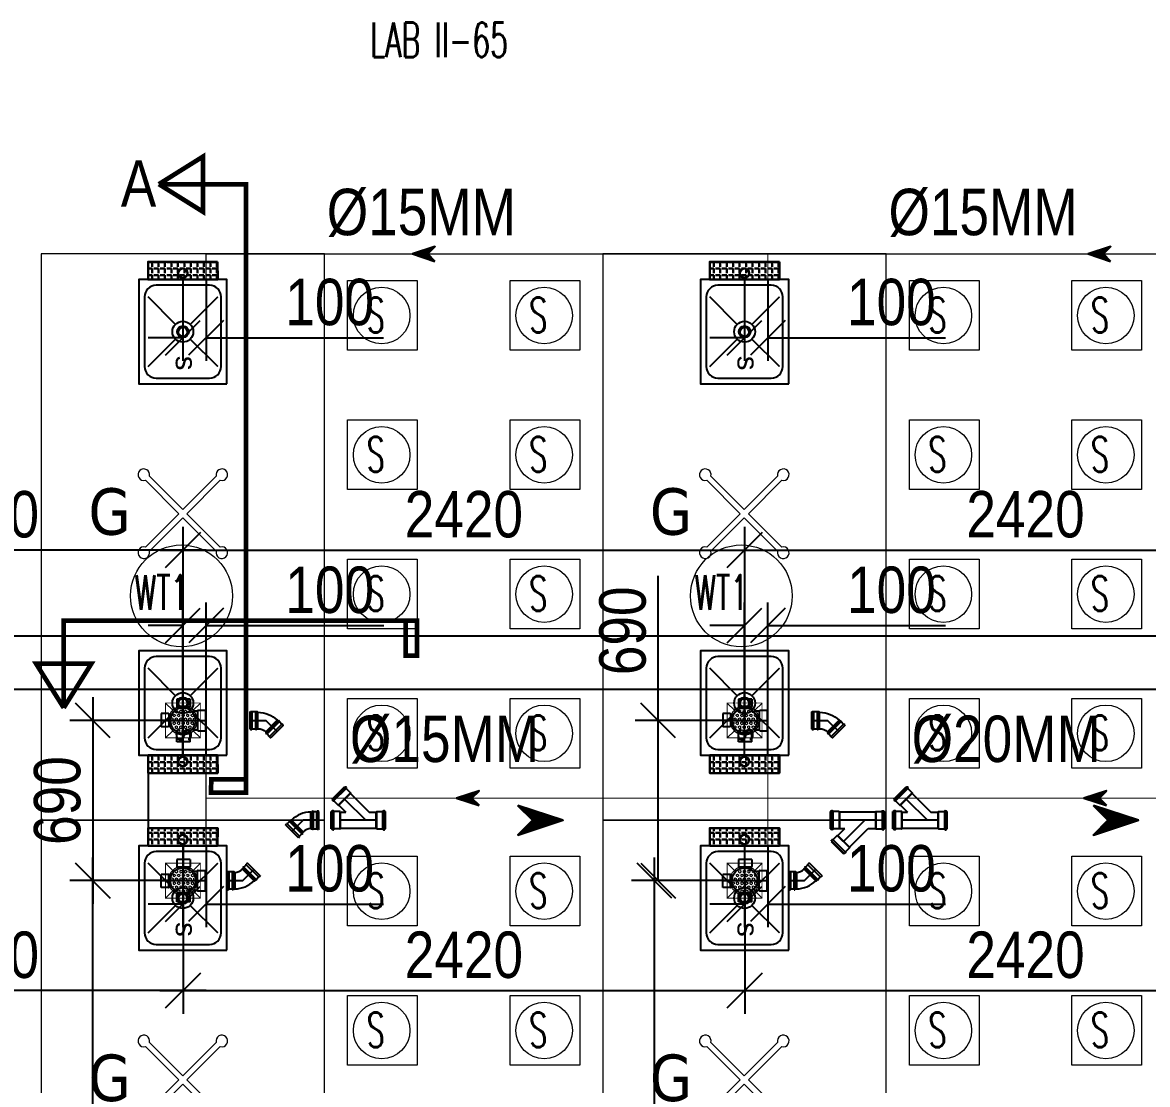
# Model space of a CAD drawing. Header units: inches. Extents: x 5899882 to 5988838, y -468923 to -96891.
# Drawn here: x 5971288 to 5976135, y -142098 to -137522 of the extents above; entities that cross this region are included whole.
import ezdxf

# ---------------------------------------------------------------- set-up
doc = ezdxf.new("R2010")
doc.units = ezdxf.units.IN
doc.header["$MEASUREMENT"] = 0
doc.linetypes.add('1', pattern=[0])
doc.layers.get('Defpoints').update_dxf_attribs({"color": 8})
for name, color, linetype in [('0- SLC ARCH LAYOUT', 7, 'Continuous'), ('0- SLC DIMENSION', 7, 'Continuous'), ('0-SLC RCC GR. FLOOR', 7, 'Continuous'), ('0-SLC-40 MM Waste water pipe', 3, 'Continuous'), ('0-SLC-75MM WASTE PIPE', 6, 'Continuous'), ('0-SLC-DOMESTIC LINE', 5, 'DOMESTIC_LINE'), ('0-SLC-Multi nahani trap', 6, 'Continuous'), ('0-SLC-Toilet fixture', 5, 'Continuous'), ('A-WALL-PATT', 252, 'Continuous'), ('Beam1', 30, 'Continuous')]:
    doc.layers.add(name, color=color, linetype=linetype)
for name, color, linetype, lineweight in [('0-SLC-100 mm Multi nahani trap jali', 253, 'Continuous', 13), ('ARLC-FUR (NOMN)', 8, 'Continuous', 9), ('ARLC-FURN', 8, 'Continuous', 9), ('ARLC-GAS BURNER', 8, 'Continuous', 5), ('ARLC-SINK', 8, 'Continuous', 9), ('ARLC-TEXT0', 8, 'Continuous', 20)]:
    doc.layers.add(name, color=color, linetype=linetype, lineweight=lineweight)
doc.styles.add('ARIAL', font='tahoma.ttf')
doc.styles.add('RS', font='simplex8.shx', dxfattribs={"width": 0.6, "height": 150})
doc.styles.get("Standard").update_dxf_attribs({"font": 'arial.ttf'})
doc.styles.add('swis cn bt', font='swissc.ttf')
doc.linetypes.add('DOMESTIC_LINE', pattern='A,0.5,-0.2,["DWS",ARIAL,S=0.1,R=0,X=-0.1,Y=-0.05],-0.25', length=0.95)
doc.dimstyles.new('SLC', dxfattribs={"dimtxt": 200, "dimasz": 150, "dimexe": 100, "dimexo": 0, "dimgap": 50, "dimtad": 1, "dimdec": 0, "dimrnd": 5, "dimzin": 1, "dimdsep": 46, "dimtxsty": 'swis cn bt', "dimblk": 'OBLIQUE', "dimcen": 60, "dimdle": 100, "dimclrd": 256, "dimclre": 256, "dimclrt": 256, "dimazin": 0, "dimtfac": 1, "dimtdec": 0, "dimtofl": 0, "dimtmove": 0, "dimatfit": 3, "dimfxl": 0.18, "dimtolj": 1, "dimtzin": 0, "dimarcsym": 0})

# ---------------------------------------------------------------- blocks, each defined once
blk = doc.blocks.new('A$C3F525F3E')
at = {"layer": 'Beam1', "ltscale": 0.1}
for p, q in [((25045, -33150), (34045, -33150)), ((25045, -33380), (34045, -33380))]:
    blk.add_line(p, q, dxfattribs=at)
blk = doc.blocks.new('sink450')
at = {"layer": 'ARLC-SINK'}
for p, q in [((5952386.3, -145910.2), (5952504.4, -146028.4)), ((5952686.3, -145910.2), (5952568.1, -146028.4)), ((5952504.4, -146092), (5952386.3, -146210.2)), ((5952568.1, -146092), (5952686.3, -146210.2))]:
    blk.add_line(p, q, dxfattribs=at)
blk.add_lwpolyline([(5952311.3, -146250.2), (5952761.3, -146250.2), (5952761.3, -145870.2), (5952311.3, -145870.2)], close=True, dxfattribs=at)
blk.add_lwpolyline([(5952386.3, -146225.2), (5952686.3, -146225.2, 0.414214), (5952736.3, -146175.2), (5952736.3, -145945.2, 0.414214), (5952686.3, -145895.2), (5952386.3, -145895.2, 0.414214), (5952336.3, -145945.2), (5952336.3, -146175.2, 0.414214)], format="xyb", close=True, dxfattribs=at)
for radius in [45, 25]:
    blk.add_circle((5952536.3, -146060.2), radius, dxfattribs=at)
at = {"layer": 'ARLC-FURN', "insert": (5952068.9, -146037.5), "char_height": 0.2, "width": 58.389, "attachment_point": 1}
blk.add_mtext('s', dxfattribs=at)
at = {"layer": 'ARLC-SINK'}
blk.add_text('s', height=90, dxfattribs=at).set_placement((5952640.1, -146090.8))
blk = doc.blocks.new('FGVRRGBV')
at = {"layer": 'ARLC-GAS BURNER'}
for points in [[(5956168.2, -143896.6), (5956312, -143752.8), (5956168.2, -143609)], [(5956329.7, -143735.1), (5956185.9, -143591.3)], [(5956329.7, -143735.1), (5956473.4, -143591.3)], [(5956491.1, -143896.6), (5956347.3, -143752.8), (5956491.1, -143609)], [(5956329.7, -143770.5), (5956185.9, -143914.3)], [(5956329.7, -143770.5), (5956473.4, -143914.3)]]:
    blk.add_lwpolyline(points, dxfattribs=at)
for centre, start, end in [((5956161.7, -143584.9), 345, 285), ((5956497.6, -143584.9), 255, 195), ((5956161.7, -143920.7), 75, 15), ((5956497.6, -143920.7), 165, 105)]:
    blk.add_arc(centre, 25, start, end, dxfattribs=at)
at = {"layer": 'ARLC-GAS BURNER', "insert": (5956014.2, -143745.3), "char_height": 200, "attachment_point": 5, "style": 'ARIAL'}
blk.add_mtext('\\A1;G', dxfattribs=at)
blk = doc.blocks.new('gr.floor')
at = {"layer": 'ARLC-FUR (NOMN)'}
for centre, radius in [((27651.5, -31770.4), 121.8), ((28351.5, -31770.4), 121.8), ((30071.5, -31770.4), 121.8), ((30771.5, -31770.4), 121.8), ((27651.5, -32370.4), 121.8), ((28351.5, -32370.4), 121.8), ((30071.5, -32370.4), 121.8), ((30771.5, -32370.4), 121.8), ((26789.1, -32978), 219.2), ((29200.9, -32978), 219.2), ((27651.5, -32970.4), 121.8), ((28351.5, -32970.4), 121.8), ((30071.5, -32970.4), 121.8), ((30771.5, -32970.4), 121.8), ((27651.5, -33570.4), 121.8), ((28351.5, -33570.4), 121.8), ((30071.5, -33570.4), 121.8), ((30771.5, -33570.4), 121.8), ((27651.5, -34250.4), 121.8), ((28351.5, -34250.4), 121.8), ((30071.5, -34250.4), 121.8), ((30771.5, -34250.4), 121.8), ((27651.5, -34850.4), 121.8), ((28351.5, -34850.4), 121.8), ((30071.5, -34850.4), 121.8), ((30771.5, -34850.4), 121.8)]:
    blk.add_circle(centre, radius, dxfattribs=at)
at = {"layer": 'ARLC-FURN'}
for points in [[(26185, -31505), (26185, -33945), (27405, -33945), (27405, -31505)], [(28605, -31505), (28605, -33945), (29825, -33945), (29825, -31505)], [(27805, -31920), (27505, -31920), (27505, -31620), (27805, -31620)], [(28505, -31920), (28205, -31920), (28205, -31620), (28505, -31620)], [(30225, -31920), (29925, -31920), (29925, -31620), (30225, -31620)], [(30925, -31920), (30625, -31920), (30625, -31620), (30925, -31620)], [(27805, -32520), (27505, -32520), (27505, -32220), (27805, -32220)], [(28505, -32520), (28205, -32520), (28205, -32220), (28505, -32220)], [(30225, -32520), (29925, -32520), (29925, -32220), (30225, -32220)], [(30925, -32520), (30625, -32520), (30625, -32220), (30925, -32220)], [(27805, -33120), (27505, -33120), (27505, -32820), (27805, -32820)], [(28505, -33120), (28205, -33120), (28205, -32820), (28505, -32820)], [(30225, -33120), (29925, -33120), (29925, -32820), (30225, -32820)], [(30925, -33120), (30625, -33120), (30625, -32820), (30925, -32820)], [(27805, -33720), (27505, -33720), (27505, -33420), (27805, -33420)], [(28505, -33720), (28205, -33720), (28205, -33420), (28505, -33420)], [(30225, -33720), (29925, -33720), (29925, -33420), (30225, -33420)], [(30925, -33720), (30625, -33720), (30625, -33420), (30925, -33420)], [(26185, -33945), (26185, -36385), (27405, -36385), (27405, -33945)], [(28605, -33945), (28605, -36385), (29825, -36385), (29825, -33945)], [(27805, -34400), (27505, -34400), (27505, -34100), (27805, -34100)], [(28505, -34400), (28205, -34400), (28205, -34100), (28505, -34100)], [(30225, -34400), (29925, -34400), (29925, -34100), (30225, -34100)], [(30925, -34400), (30625, -34400), (30625, -34100), (30925, -34100)], [(27805, -35000), (27505, -35000), (27505, -34700), (27805, -34700)], [(28505, -35000), (28205, -35000), (28205, -34700), (28505, -34700)], [(30225, -35000), (29925, -35000), (29925, -34700), (30225, -34700)], [(30925, -35000), (30625, -35000), (30625, -34700), (30925, -34700)]]:
    blk.add_lwpolyline(points, close=True, dxfattribs=at)
at = {"layer": 'ARLC-FURN', "rotation": 270}
for p in [(172855.2, 5920696.3), (175275.2, 5920696.3), (172855.2, 5919096.3), (175275.2, 5919096.3), (172855.2, 5918256.3), (175275.2, 5918256.3)]:
    blk.add_blockref('sink450', p, dxfattribs=at)
at = {"layer": 'ARLC-GAS BURNER'}
for p in [(-5929534.7, 111128.8), (-5927115.9, 111128.8), (-5929534.7, 108688.8), (-5927115.9, 108688.8)]:
    blk.add_blockref('FGVRRGBV', p, dxfattribs=at)
at = {"layer": 'ARLC-FUR (NOMN)', "style": 'RS', "width": 0.6}
for s, p in [('S ', (27587.3, -31843.2)), ('S ', (28287.3, -31843.2)), ('S ', (30007.3, -31843.2)), ('S ', (30707.3, -31843.2)), ('S ', (27587.3, -32443.2)), ('S ', (28287.3, -32443.2)), ('S ', (30007.3, -32443.2)), ('S ', (30707.3, -32443.2)), ('WT1', (26587.8, -33038.5)), ('S ', (27587.3, -33043.2)), ('S ', (28287.3, -33043.2)), ('WT1', (28999.5, -33038.5)), ('S ', (30007.3, -33043.2)), ('S ', (30707.3, -33043.2)), ('S ', (27587.3, -33643.2)), ('S ', (28287.3, -33643.2)), ('S ', (30007.3, -33643.2)), ('S ', (30707.3, -33643.2)), ('S ', (27587.3, -34323.2)), ('S ', (28287.3, -34323.2)), ('S ', (30007.3, -34323.2)), ('S ', (30707.3, -34323.2)), ('S ', (27587.3, -34923.2)), ('S ', (28287.3, -34923.2)), ('S ', (30007.3, -34923.2)), ('S ', (30707.3, -34923.2))]:
    blk.add_text(s, height=150, dxfattribs=at).set_placement(p)
at = {"layer": 'ARLC-TEXT0', "style": 'RS', "width": 0.6}
blk.add_text(' LAB II-65', height=150, dxfattribs=at).set_placement((27540.1, -30657.7))
blk = doc.blocks.new('sink22')
at = {"color": 0}
for p, q in [((-150, 150), (-31.8, 31.8)), ((-150, 150), (-31.8, 31.8)), ((31.8, 31.8), (150, 150)), ((31.8, 31.8), (150, 150)), ((-150, -150), (-31.8, -31.8)), ((-150, -150), (-31.8, -31.8)), ((31.8, -31.8), (150, -150)), ((31.8, -31.8), (150, -150))]:
    blk.add_line(p, q, dxfattribs=at)
blk.add_lwpolyline([(-225, -190), (225, -190), (225, 190), (-225, 190)], close=True, dxfattribs=at)
blk.add_lwpolyline([(-150, -165), (150, -165, 0.414214), (200, -115), (200, 115, 0.414214), (150, 165), (-150, 165, 0.414214), (-200, 115), (-200, -115, 0.414214)], format="xyb", close=True, dxfattribs=at)
for radius in [45, 45, 25, 25]:
    blk.add_circle((0, 0), radius, dxfattribs=at)
blk = doc.blocks.new('FD COVER')
at = {"layer": '0-SLC-100 mm Multi nahani trap jali'}
h = blk.add_hatch(color=1, dxfattribs=at)
h.paths.add_polyline_path([(52.4, 0, 1), (-52.4, 0, 1)])
h.paths.add_polyline_path([(-49.7, 0, -1), (49.7, 0, -1)], flags=16)
h = blk.add_hatch(dxfattribs=at)
h.set_pattern_fill('HEX', color=1, scale=45.193777, style=0)
h.set_pattern_definition([(0, (-4759.384, 4380.386), (0, 9.78474), [5.649222, -11.298444]), (120, (-4759.384, 4380.386), (-8.473833, -4.89237), [5.649222, -11.298444]), (60, (-4753.735, 4380.386), (-8.473833, 4.89237), [5.649222, -11.298444])])
h.paths.add_polyline_path([(-49.7, 0, 1), (49.7, 0, 1)])
at = {"layer": '0-SLC-100 mm Multi nahani trap jali', "color": 1, "ltscale": 3}
for p, q in [((-75, 75), (-44.2, 44.2)), ((75, 75), (44.2, 44.2)), ((-44.2, -44.2), (-75, -75)), ((44.2, -44.2), (75, -75))]:
    blk.add_line(p, q, dxfattribs=at)
at = {"layer": '0-SLC-100 mm Multi nahani trap jali', "color": 1, "ltscale": 3, "const_width": 3.75}
blk.add_lwpolyline([(-75, -75), (75, -75), (75, 75), (-75, 75)], close=True, dxfattribs=at)
at = {"layer": '0-SLC-100 mm Multi nahani trap jali', "color": 1, "ltscale": 3}
blk.add_circle((0, 0), 62.5, dxfattribs=at)
blk = doc.blocks.new('A$C52224D05')
at = {"layer": '0-SLC-Multi nahani trap', "linetype": 'Continuous'}
h = blk.add_hatch(color=256, dxfattribs=at)
h.paths.add_polyline_path([(58.1, 0, 1), (-57.9, 0, 1)])
h.paths.add_polyline_path([(-54.9, 0, -1), (55.1, 0, -1)], flags=16)
for p, q in [((0, 103.7), (0, -103.7)), ((-25.9, 91.4), (-25.9, 77.8)), ((31.1, 91.4), (-25.9, 91.4)), ((-25.9, 77.8), (-25.9, 60.2)), ((28.7, 57.9), (-23.6, 57.9)), ((-22.4, 57.9), (-22.4, 50.2)), ((27.6, 57.9), (27.6, 47.6)), ((31.1, 91.4), (31.1, 77.8)), ((31.1, 77.8), (31.1, 60.2)), ((-96.3, 0), (95.2, 0)), ((-78.2, 26.7), (-93.7, 26.7)), ((-93.7, -30.2), (-93.7, 26.7)), ((-62.6, 26.7), (-78.2, 26.7)), ((-60.3, -27.9), (-60.3, 24.4)), ((-60.3, 23.3), (-50.5, 23.3)), ((41.1, 41), (63, 41)), ((63, -41.5), (63, 41.5)), ((65.5, 44), (74, 44)), ((74, 44), (97.8, 44)), ((97.8, -44), (97.8, 44)), ((-78.2, -30.2), (-93.7, -30.2)), ((-62.6, -30.2), (-77.7, -30.2)), ((-60.3, -26.7), (-50.5, -26.7)), ((27.6, -57.9), (27.6, -47.6)), ((41.1, -41), (63, -41)), ((65.5, -44), (74, -44)), ((74, -44), (97.8, -44)), ((-25.9, -77.8), (-25.9, -60.2)), ((-25.9, -91.4), (-25.9, -77.8)), ((31.1, -91.4), (-25.9, -91.4)), ((28.7, -57.9), (-23.6, -57.9)), ((-22.4, -57.9), (-22.4, -50.2)), ((31.1, -77.8), (31.1, -60.2)), ((31.1, -91.4), (31.1, -77.8))]:
    blk.add_line(p, q, dxfattribs=at)
blk.add_circle((0.1, 0), 55, dxfattribs=at)
for centre, radius, start, end in [((-23.6, 60.2), 2.33, 180, 270), ((28.7, 60.2), 2.33, 270, 0), ((-62.6, 24.4), 2.33, 0, 90), ((65.5, 41.5), 2.5, 90, 180), ((-62.6, -27.9), 2.33, 270, 0), ((65.5, -41.5), 2.5, 180, 270), ((-23.6, -60.2), 2.33, 90, 180), ((28.7, -60.2), 2.33, 0, 90)]:
    blk.add_arc(centre, radius, start, end, dxfattribs=at)
blk = doc.blocks.new('1248')
at = {"color": 0}
for p, q in [((-21.4, 74.3), (-74.3, 21.4)), ((-15.6, 68.6), (-68.6, 15.6)), ((-57.9, 4.9), (-4.9, 57.9)), ((-1.5, 54.5), (-54.5, 1.5)), ((-52.1, -0.9), (1, 52.1)), ((-52.1, -0.9), (1, 52.1)), ((0.8, 49.3), (-49.3, -0.8)), ((-21.4, 74.3), (-19.5, 75)), ((-19.5, 75), (-15, 70.5)), ((-15.6, 68.6), (-15, 70.5)), ((-4.9, 57.9), (-15.6, 68.6)), ((-4.9, 57.9), (-3, 58.5)), ((-3, 58.5), (-0.9, 56.5)), ((-1.5, 54.5), (-0.9, 56.5)), ((1, 52.1), (-1.5, 54.5)), ((0.8, 49.3), (1, 52.1)), ((-74.3, 21.4), (-75, 19.5)), ((-75, 19.5), (-70.6, 15)), ((-68.6, 15.6), (-70.6, 15)), ((-57.9, 4.9), (-68.6, 15.6)), ((-57.9, 4.9), (-58.5, 3)), ((-58.5, 3), (-56.5, 0.9)), ((-54.5, 1.5), (-56.5, 0.9)), ((-52.1, -0.9), (-54.5, 1.5)), ((34.2, -35.4), (34.3, 35.4)), ((34.3, 35.4), (36.2, 37.5)), ((36.2, 37.5), (39.6, 37.5)), ((36.2, 37.5), (36.2, -37.5)), ((36.2, 37.5), (36.2, -37.5)), ((39.6, 37.5), (40.5, 39.3)), ((39.6, -37.5), (39.6, 37.5)), ((43.5, 39.3), (40.5, 39.3)), ((44.4, 37.5), (43.5, 39.3)), ((44.4, 37.5), (59.5, 37.5)), ((44.4, 37.5), (44.4, -37.5)), ((59.5, 37.5), (60.5, 39.3)), ((59.5, -37.5), (59.5, 37.5)), ((66.8, 39.3), (60.5, 39.3)), ((66.8, 39.3), (67.8, 37.5)), ((67.8, -37.5), (67.8, 37.5)), ((-49.3, -0.8), (-52.1, -0.9)), ((34.2, -35.4), (36.2, -37.5)), ((36.2, -37.5), (39.6, -37.5)), ((39.6, -37.5), (40.5, -39.3)), ((43.5, -39.3), (40.5, -39.3)), ((44.4, -37.5), (43.5, -39.3)), ((44.4, -37.5), (59.5, -37.5)), ((59.5, -37.5), (60.5, -39.3)), ((66.8, -39.3), (60.5, -39.3)), ((67.8, -37.5), (66.8, -39.3))]:
    blk.add_line(p, q, dxfattribs=at)
at = {"color": 8}
blk.add_lwpolyline([(-47.9, 47.9), (0, 0), (67.8, 0)], dxfattribs=at)
at = {"color": 0}
for major_axis, start_param, end_param in [((0, 47.3), 2.356166, 3.141564), ((0, 118.1), 2.356191, 3.14159)]:
    blk.add_ellipse((34.3, 82.7), major_axis=major_axis, ratio=1, start_param=start_param, end_param=end_param, dxfattribs=at)
blk = doc.blocks.new('A$C23A5667F')
at = {"color": 0}
for p, q in [((-192.7, 122), (-122, 192.7)), ((-190.9, 117.9), (-117.9, 190.9)), ((-183.9, 110.8), (-110.8, 183.9)), ((-157.3, 86.6), (-86.6, 157.3)), ((-153.8, 86.6), (-86.6, 153.8)), ((-119, 189.7), (-122, 192.7)), ((-110.8, 187.4), (-114.3, 190.9)), ((-86.9, 157.6), (-112, 182.7)), ((-86.6, 157), (-86.6, 153.8)), ((-86.6, 153.8), (19.7, 47.5)), ((-189.7, 119), (-192.7, 122)), ((-187.4, 110.8), (-190.9, 114.3)), ((-157.6, 86.9), (-182.7, 112)), ((-157, 86.6), (-153.8, 86.6)), ((-153.8, 86.6), (-114.7, 47.5)), ((-193.3, 50), (-197.5, 50)), ((-197.5, -50), (-197.5, 50)), ((-193.3, -51.7), (-193.3, 51.7)), ((-185.8, 54.2), (-190.8, 54.2)), ((-183.3, -51.7), (-183.3, 51.7)), ((-147.8, 50), (-183.3, 50)), ((-147.5, -50), (-147.5, 50)), ((-147.3, 49.8), (-145, 47.5)), ((-145, -47.5), (-145, 47.5)), ((63.4, 49.8), (61.2, 47.5)), ((61.2, -47.5), (61.2, 47.5)), ((63.7, -50), (63.7, 50)), ((64, 50), (99.5, 50)), ((99.5, -51.7), (99.5, 51.7)), ((102, 54.2), (107, 54.2)), ((109.5, -51.7), (109.5, 51.7)), ((109.5, 50), (113.7, 50)), ((113.7, -50), (113.7, 50)), ((-193.3, -50), (-197.5, -50)), ((-185.8, -54.2), (-190.8, -54.2)), ((-147.8, -50), (-183.3, -50)), ((-147.3, -49.8), (-145, -47.5)), ((63.4, -49.8), (61.2, -47.5)), ((64, -50), (99.5, -50)), ((102, -54.2), (107, -54.2)), ((109.5, -50), (113.7, -50))]:
    blk.add_line(p, q, dxfattribs=at)
at = {"color": 8}
for points in [[(-120.2, 120.2), (0, 0)], [(61.2, 0), (-145, 0)]]:
    blk.add_lwpolyline(points, dxfattribs=at)
at = {"color": 0}
for points in [[(-145, 47.5), (-114.7, 47.5)], [(19.7, 47.5), (61.2, 47.5)], [(61.2, -47.5), (-145, -47.5)]]:
    blk.add_lwpolyline(points, dxfattribs=at)
for centre, radius, start, end in [((-116.1, 189.2), 2.5, 45, 135), ((-112.6, 185.6), 2.5, 315, 45), ((-87.5, 157), 0.833, 0, 45), ((-189.2, 116.1), 2.5, 135, 225), ((-185.6, 112.6), 2.5, 225, 315), ((-157, 87.5), 0.833, 225, 270), ((-190.8, 51.7), 2.5, 90, 180), ((-185.8, 51.7), 2.5, 0, 90), ((-147.8, 49.2), 0.833, 45, 90), ((64, 49.2), 0.833, 90, 135), ((102, 51.7), 2.5, 90, 180), ((107, 51.7), 2.5, 0, 90), ((-190.8, -51.7), 2.5, 180, 270), ((-185.8, -51.7), 2.5, 270, 0), ((-147.8, -49.2), 0.833, 270, 315), ((64, -49.2), 0.833, 225, 270), ((102, -51.7), 2.5, 180, 270), ((107, -51.7), 2.5, 270, 0)]:
    blk.add_arc(centre, radius, start, end, dxfattribs=at)
blk = doc.blocks.new('ARR')
h = blk.add_hatch()
h.set_pattern_fill('ANSI31', color=256)
h.paths.add_polyline_path([(-80, 80), (0, 0), (-80, -80), (162.3, 0)])
at = {"color": 7, "lineweight": 30}
blk.add_lwpolyline([(-80, -80), (0, 0), (-80, 80), (162.3, 0), (-80, -80)], dxfattribs=at)
blk = doc.blocks.new('_OBLIQUE')
at = {"color": 0, "linetype": 'ByBlock'}
blk.add_line((-0.5, -0.5), (0.5, 0.5), dxfattribs=at)
blk = doc.blocks.new('*D457')
at = {"layer": '0- SLC DIMENSION', "lineweight": -2, "transparency": 16777216}
for p, q in [((5971591.2, -143759.5), (5971591.2, -141119.5)), ((5971978.9, -141219.5), (5971491.2, -141219.5)), ((5971978.3, -143659.5), (5971491.2, -143659.5))]:
    blk.add_line(p, q, dxfattribs=at)
at = {"layer": 'Defpoints', "color": 0, "transparency": 16777216}
for p in [(5971591.2, -141219.5), (5971978.9, -141219.5), (5971978.3, -143659.5)]:
    blk.add_point(p, dxfattribs=at)
at = {"layer": '0- SLC DIMENSION', "lineweight": -2, "transparency": 16777216, "xscale": 150, "yscale": 150, "zscale": 150}
for p, rotation in [((5971591.2, -141219.5), 90), ((5971591.2, -143659.5), 270)]:
    blk.add_blockref('_OBLIQUE', p, dxfattribs=dict(at, rotation=rotation))
at = {"layer": '0- SLC DIMENSION', "transparency": 16777216, "insert": (5971438.4, -142439.5), "char_height": 200, "attachment_point": 5, "rotation": 90, "style": 'swis cn bt'}
blk.add_mtext('\\A1;2440', dxfattribs=at)
blk = doc.blocks.new('*D458')
at = {"layer": '0- SLC DIMENSION', "lineweight": -2, "transparency": 16777216}
for p, q in [((5970229.5, -141128.1), (5970229.5, -141792.8)), ((5971979.5, -141128.1), (5971979.5, -141792.8)), ((5972079.5, -141692.8), (5970129.5, -141692.8))]:
    blk.add_line(p, q, dxfattribs=at)
at = {"layer": 'Defpoints', "color": 0, "transparency": 16777216}
for p in [(5970229.5, -141128.1), (5971979.5, -141128.1), (5970229.5, -141692.8)]:
    blk.add_point(p, dxfattribs=at)
at = {"layer": '0- SLC DIMENSION', "lineweight": -2, "transparency": 16777216, "xscale": 150, "yscale": 150, "zscale": 150, "rotation": 180}
blk.add_blockref('_OBLIQUE', (5970229.5, -141692.8), dxfattribs=at)
at = {"layer": '0- SLC DIMENSION', "lineweight": -2, "transparency": 16777216, "xscale": 150, "yscale": 150, "zscale": 150}
blk.add_blockref('_OBLIQUE', (5971979.5, -141692.8), dxfattribs=at)
at = {"layer": '0- SLC DIMENSION', "transparency": 16777216, "insert": (5971104.5, -141540.2), "char_height": 200, "attachment_point": 5, "style": 'swis cn bt'}
blk.add_mtext('\\A1;1750', dxfattribs=at)
blk = doc.blocks.new('*D459')
at = {"layer": '0- SLC DIMENSION', "lineweight": -2, "transparency": 16777216}
for p, q in [((5971979.5, -141069.5), (5971979.5, -141793)), ((5974399.5, -141219.5), (5974399.5, -141793)), ((5971879.5, -141693), (5974499.5, -141693))]:
    blk.add_line(p, q, dxfattribs=at)
at = {"layer": 'Defpoints', "color": 0, "transparency": 16777216}
for p in [(5971979.5, -141069.5), (5974399.5, -141219.5), (5974399.5, -141693)]:
    blk.add_point(p, dxfattribs=at)
at = {"layer": '0- SLC DIMENSION', "lineweight": -2, "transparency": 16777216, "xscale": 150, "yscale": 150, "zscale": 150, "rotation": 180}
blk.add_blockref('_OBLIQUE', (5971979.5, -141693), dxfattribs=at)
at = {"layer": '0- SLC DIMENSION', "lineweight": -2, "transparency": 16777216, "xscale": 150, "yscale": 150, "zscale": 150}
blk.add_blockref('_OBLIQUE', (5974399.5, -141693), dxfattribs=at)
at = {"layer": '0- SLC DIMENSION', "transparency": 16777216, "insert": (5973189.5, -141540.2), "char_height": 200, "attachment_point": 5, "style": 'swis cn bt'}
blk.add_mtext('\\A1;2420', dxfattribs=at)
blk = doc.blocks.new('*D460')
at = {"layer": '0- SLC DIMENSION', "lineweight": -2, "transparency": 16777216}
for p, q in [((5974399.5, -141219.5), (5974399.5, -141793)), ((5976819, -141219.5), (5976819, -141793)), ((5974299.5, -141693), (5976919, -141693))]:
    blk.add_line(p, q, dxfattribs=at)
at = {"layer": 'Defpoints', "color": 0, "transparency": 16777216}
for p in [(5974399.5, -141219.5), (5976819, -141219.5), (5976819, -141693)]:
    blk.add_point(p, dxfattribs=at)
at = {"layer": '0- SLC DIMENSION', "lineweight": -2, "transparency": 16777216, "xscale": 150, "yscale": 150, "zscale": 150, "rotation": 180}
blk.add_blockref('_OBLIQUE', (5974399.5, -141693), dxfattribs=at)
at = {"layer": '0- SLC DIMENSION', "lineweight": -2, "transparency": 16777216, "xscale": 150, "yscale": 150, "zscale": 150}
blk.add_blockref('_OBLIQUE', (5976819, -141693), dxfattribs=at)
at = {"layer": '0- SLC DIMENSION', "transparency": 16777216, "insert": (5975609.2, -141540.2), "char_height": 200, "attachment_point": 5, "style": 'swis cn bt'}
blk.add_mtext('\\A1;2420', dxfattribs=at)
blk = doc.blocks.new('*D461')
at = {"layer": '0- SLC DIMENSION', "lineweight": -2, "transparency": 16777216}
for p, q in [((5970229.5, -140620.8), (5970229.5, -139695)), ((5971979.5, -140620.8), (5971979.5, -139695)), ((5972079.5, -139795), (5970129.5, -139795))]:
    blk.add_line(p, q, dxfattribs=at)
at = {"layer": 'Defpoints', "color": 0, "transparency": 16777216}
for p in [(5970229.5, -139795), (5970229.5, -140620.8), (5971979.5, -140620.8)]:
    blk.add_point(p, dxfattribs=at)
at = {"layer": '0- SLC DIMENSION', "lineweight": -2, "transparency": 16777216, "xscale": 150, "yscale": 150, "zscale": 150, "rotation": 180}
blk.add_blockref('_OBLIQUE', (5970229.5, -139795), dxfattribs=at)
at = {"layer": '0- SLC DIMENSION', "lineweight": -2, "transparency": 16777216, "xscale": 150, "yscale": 150, "zscale": 150}
blk.add_blockref('_OBLIQUE', (5971979.5, -139795), dxfattribs=at)
at = {"layer": '0- SLC DIMENSION', "transparency": 16777216, "insert": (5971104.5, -139642.3), "char_height": 200, "attachment_point": 5, "style": 'swis cn bt'}
blk.add_mtext('\\A1;1750', dxfattribs=at)
blk = doc.blocks.new('*D462')
at = {"layer": '0- SLC DIMENSION', "lineweight": -2, "transparency": 16777216}
for p, q in [((5971979.5, -140679.5), (5971979.5, -139695)), ((5974399.5, -140529.5), (5974399.5, -139695)), ((5971879.5, -139795), (5974499.5, -139795))]:
    blk.add_line(p, q, dxfattribs=at)
at = {"layer": 'Defpoints', "color": 0, "transparency": 16777216}
for p in [(5974399.5, -139795), (5974399.5, -140529.5), (5971979.5, -140679.5)]:
    blk.add_point(p, dxfattribs=at)
at = {"layer": '0- SLC DIMENSION', "lineweight": -2, "transparency": 16777216, "xscale": 150, "yscale": 150, "zscale": 150, "rotation": 180}
blk.add_blockref('_OBLIQUE', (5971979.5, -139795), dxfattribs=at)
at = {"layer": '0- SLC DIMENSION', "lineweight": -2, "transparency": 16777216, "xscale": 150, "yscale": 150, "zscale": 150}
blk.add_blockref('_OBLIQUE', (5974399.5, -139795), dxfattribs=at)
at = {"layer": '0- SLC DIMENSION', "transparency": 16777216, "insert": (5973189.5, -139642.2), "char_height": 200, "attachment_point": 5, "style": 'swis cn bt'}
blk.add_mtext('\\A1;2420', dxfattribs=at)
blk = doc.blocks.new('*D463')
at = {"layer": '0- SLC DIMENSION', "lineweight": -2, "transparency": 16777216}
for p, q in [((5974399.5, -140529.5), (5974399.5, -139695)), ((5976819, -140529.5), (5976819, -139695)), ((5974299.5, -139795), (5976919, -139795))]:
    blk.add_line(p, q, dxfattribs=at)
at = {"layer": 'Defpoints', "color": 0, "transparency": 16777216}
for p in [(5976819, -139795), (5974399.5, -140529.5), (5976819, -140529.5)]:
    blk.add_point(p, dxfattribs=at)
at = {"layer": '0- SLC DIMENSION', "lineweight": -2, "transparency": 16777216, "xscale": 150, "yscale": 150, "zscale": 150, "rotation": 180}
blk.add_blockref('_OBLIQUE', (5974399.5, -139795), dxfattribs=at)
at = {"layer": '0- SLC DIMENSION', "lineweight": -2, "transparency": 16777216, "xscale": 150, "yscale": 150, "zscale": 150}
blk.add_blockref('_OBLIQUE', (5976819, -139795), dxfattribs=at)
at = {"layer": '0- SLC DIMENSION', "transparency": 16777216, "insert": (5975609.2, -139642.2), "char_height": 200, "attachment_point": 5, "style": 'swis cn bt'}
blk.add_mtext('\\A1;2420', dxfattribs=at)
blk = doc.blocks.new('*D467')
at = {"layer": '0- SLC DIMENSION', "lineweight": -2, "transparency": 16777216}
for p, q in [((5974011.2, -143759.5), (5974011.2, -141119.5)), ((5974398.9, -141219.5), (5973911.2, -141219.5)), ((5974398.3, -143659.5), (5973911.2, -143659.5))]:
    blk.add_line(p, q, dxfattribs=at)
at = {"layer": 'Defpoints', "color": 0, "transparency": 16777216}
for p in [(5974011.2, -141219.5), (5974398.9, -141219.5), (5974398.3, -143659.5)]:
    blk.add_point(p, dxfattribs=at)
at = {"layer": '0- SLC DIMENSION', "lineweight": -2, "transparency": 16777216, "xscale": 150, "yscale": 150, "zscale": 150}
for p, rotation in [((5974011.2, -141219.5), 90), ((5974011.2, -143659.5), 270)]:
    blk.add_blockref('_OBLIQUE', p, dxfattribs=dict(at, rotation=rotation))
at = {"layer": '0- SLC DIMENSION', "transparency": 16777216, "insert": (5973858.4, -142439.5), "char_height": 200, "attachment_point": 5, "rotation": 90, "style": 'swis cn bt'}
blk.add_mtext('\\A1;2440', dxfattribs=at)
blk = doc.blocks.new('*D470')
at = {"layer": '0- SLC DIMENSION', "lineweight": -2, "transparency": 16777216}
for p, q in [((5971591.2, -140429.5), (5971591.2, -141319.5)), ((5971978.3, -140529.5), (5971491.2, -140529.5)), ((5971978.3, -141219.5), (5971491.2, -141219.5))]:
    blk.add_line(p, q, dxfattribs=at)
at = {"layer": 'Defpoints', "color": 0, "transparency": 16777216}
for p in [(5971978.3, -140529.5), (5971591.2, -141219.5), (5971978.3, -141219.5)]:
    blk.add_point(p, dxfattribs=at)
at = {"layer": '0- SLC DIMENSION', "lineweight": -2, "transparency": 16777216, "xscale": 150, "yscale": 150, "zscale": 150}
for p, rotation in [((5971591.2, -140529.5), 90), ((5971591.2, -141219.5), 270)]:
    blk.add_blockref('_OBLIQUE', p, dxfattribs=dict(at, rotation=rotation))
at = {"layer": '0- SLC DIMENSION', "transparency": 16777216, "insert": (5971438.5, -140874.5), "char_height": 200, "attachment_point": 5, "rotation": 90, "style": 'swis cn bt'}
blk.add_mtext('\\A1;690', dxfattribs=at)
blk = doc.blocks.new('*D471')
at = {"layer": '0- SLC DIMENSION', "lineweight": -2, "transparency": 16777216}
for p, q in [((5974027, -140529.5), (5974027, -139906.7)), ((5974027, -141219.5), (5974027, -140429.5)), ((5974398.3, -140529.5), (5973927, -140529.5)), ((5974398.3, -141219.5), (5973927, -141219.5))]:
    blk.add_line(p, q, dxfattribs=at)
at = {"layer": 'Defpoints', "color": 0, "transparency": 16777216}
for p in [(5974398.3, -140529.5), (5974027, -141219.5), (5974398.3, -141219.5)]:
    blk.add_point(p, dxfattribs=at)
at = {"layer": '0- SLC DIMENSION', "lineweight": -2, "transparency": 16777216, "xscale": 150, "yscale": 150, "zscale": 150}
for p, rotation in [((5974027, -140529.5), 90), ((5974027, -141219.5), 270)]:
    blk.add_blockref('_OBLIQUE', p, dxfattribs=dict(at, rotation=rotation))
at = {"layer": '0- SLC DIMENSION', "transparency": 16777216, "insert": (5973874.3, -140143.1), "char_height": 200, "attachment_point": 5, "rotation": 90, "style": 'swis cn bt'}
blk.add_mtext('\\A1;690', dxfattribs=at)
blk = doc.blocks.new('*D591')
at = {"layer": '0- SLC DIMENSION', "lineweight": -2, "transparency": 16777216}
for p, q in [((5971978.9, -138629.5), (5971978.9, -138980.5)), ((5972078.8, -138629.5), (5972078.8, -138980.5)), ((5971978.9, -138880.5), (5971828.9, -138880.5)), ((5972078.8, -138880.5), (5972844, -138880.5))]:
    blk.add_line(p, q, dxfattribs=at)
at = {"layer": 'Defpoints', "color": 0, "transparency": 16777216}
for p in [(5971978.9, -138629.5), (5972078.8, -138629.5), (5972078.8, -138880.5)]:
    blk.add_point(p, dxfattribs=at)
at = {"layer": '0- SLC DIMENSION', "lineweight": -2, "transparency": 16777216, "xscale": 150, "yscale": 150, "zscale": 150}
blk.add_blockref('_OBLIQUE', (5971978.9, -138880.5), dxfattribs=at)
at = {"layer": '0- SLC DIMENSION', "lineweight": -2, "transparency": 16777216, "xscale": 150, "yscale": 150, "zscale": 150, "rotation": 180}
blk.add_blockref('_OBLIQUE', (5972078.8, -138880.5), dxfattribs=at)
at = {"layer": '0- SLC DIMENSION', "transparency": 16777216, "insert": (5972611.4, -138727.8), "char_height": 200, "attachment_point": 5, "style": 'swis cn bt'}
blk.add_mtext('\\A1;100', dxfattribs=at)
blk = doc.blocks.new('*D592')
at = {"layer": '0- SLC DIMENSION', "lineweight": -2, "transparency": 16777216}
for p, q in [((5974398.9, -138629.5), (5974398.9, -138980.5)), ((5974498.8, -138629.5), (5974498.8, -138980.5)), ((5974398.9, -138880.5), (5974248.9, -138880.5)), ((5974498.8, -138880.5), (5975264, -138880.5))]:
    blk.add_line(p, q, dxfattribs=at)
at = {"layer": 'Defpoints', "color": 0, "transparency": 16777216}
for p in [(5974398.9, -138629.5), (5974498.8, -138629.5), (5974498.8, -138880.5)]:
    blk.add_point(p, dxfattribs=at)
at = {"layer": '0- SLC DIMENSION', "lineweight": -2, "transparency": 16777216, "xscale": 150, "yscale": 150, "zscale": 150}
blk.add_blockref('_OBLIQUE', (5974398.9, -138880.5), dxfattribs=at)
at = {"layer": '0- SLC DIMENSION', "lineweight": -2, "transparency": 16777216, "xscale": 150, "yscale": 150, "zscale": 150, "rotation": 180}
blk.add_blockref('_OBLIQUE', (5974498.8, -138880.5), dxfattribs=at)
at = {"layer": '0- SLC DIMENSION', "transparency": 16777216, "insert": (5975031.4, -138727.8), "char_height": 200, "attachment_point": 5, "style": 'swis cn bt'}
blk.add_mtext('\\A1;100', dxfattribs=at)
blk = doc.blocks.new('*D595')
at = {"layer": '0- SLC DIMENSION', "lineweight": -2, "transparency": 16777216}
for p, q in [((5974398.9, -141069.5), (5974398.9, -141420.5)), ((5974498.8, -141069.5), (5974498.8, -141420.5)), ((5974398.9, -141320.5), (5974248.9, -141320.5)), ((5974498.8, -141320.5), (5975264, -141320.5))]:
    blk.add_line(p, q, dxfattribs=at)
at = {"layer": 'Defpoints', "color": 0, "transparency": 16777216}
for p in [(5974398.9, -141069.5), (5974498.8, -141069.5), (5974498.8, -141320.5)]:
    blk.add_point(p, dxfattribs=at)
at = {"layer": '0- SLC DIMENSION', "lineweight": -2, "transparency": 16777216, "xscale": 150, "yscale": 150, "zscale": 150}
blk.add_blockref('_OBLIQUE', (5974398.9, -141320.5), dxfattribs=at)
at = {"layer": '0- SLC DIMENSION', "lineweight": -2, "transparency": 16777216, "xscale": 150, "yscale": 150, "zscale": 150, "rotation": 180}
blk.add_blockref('_OBLIQUE', (5974498.8, -141320.5), dxfattribs=at)
at = {"layer": '0- SLC DIMENSION', "transparency": 16777216, "insert": (5975031.4, -141167.8), "char_height": 200, "attachment_point": 5, "style": 'swis cn bt'}
blk.add_mtext('\\A1;100', dxfattribs=at)
blk = doc.blocks.new('*D596')
at = {"layer": '0- SLC DIMENSION', "lineweight": -2, "transparency": 16777216}
for p, q in [((5971978.9, -141069.5), (5971978.9, -141420.5)), ((5972078.8, -141069.5), (5972078.8, -141420.5)), ((5971978.9, -141320.5), (5971828.9, -141320.5)), ((5972078.8, -141320.5), (5972844, -141320.5))]:
    blk.add_line(p, q, dxfattribs=at)
at = {"layer": 'Defpoints', "color": 0, "transparency": 16777216}
for p in [(5971978.9, -141069.5), (5972078.8, -141069.5), (5972078.8, -141320.5)]:
    blk.add_point(p, dxfattribs=at)
at = {"layer": '0- SLC DIMENSION', "lineweight": -2, "transparency": 16777216, "xscale": 150, "yscale": 150, "zscale": 150}
blk.add_blockref('_OBLIQUE', (5971978.9, -141320.5), dxfattribs=at)
at = {"layer": '0- SLC DIMENSION', "lineweight": -2, "transparency": 16777216, "xscale": 150, "yscale": 150, "zscale": 150, "rotation": 180}
blk.add_blockref('_OBLIQUE', (5972078.8, -141320.5), dxfattribs=at)
at = {"layer": '0- SLC DIMENSION', "transparency": 16777216, "insert": (5972611.4, -141167.8), "char_height": 200, "attachment_point": 5, "style": 'swis cn bt'}
blk.add_mtext('\\A1;100', dxfattribs=at)
blk = doc.blocks.new('*D606')
at = {"layer": '0- SLC DIMENSION', "lineweight": -2, "transparency": 16777216}
for p, q in [((5971978.9, -140679.5), (5971978.9, -140020.5)), ((5972078.9, -140679.5), (5972078.9, -140020.5)), ((5971978.9, -140120.5), (5971828.9, -140120.5)), ((5972078.9, -140120.5), (5972844.1, -140120.5))]:
    blk.add_line(p, q, dxfattribs=at)
at = {"layer": 'Defpoints', "color": 0, "transparency": 16777216}
for p in [(5972078.9, -140120.5), (5971978.9, -140679.5), (5972078.9, -140679.5)]:
    blk.add_point(p, dxfattribs=at)
at = {"layer": '0- SLC DIMENSION', "lineweight": -2, "transparency": 16777216, "xscale": 150, "yscale": 150, "zscale": 150}
blk.add_blockref('_OBLIQUE', (5971978.9, -140120.5), dxfattribs=at)
at = {"layer": '0- SLC DIMENSION', "lineweight": -2, "transparency": 16777216, "xscale": 150, "yscale": 150, "zscale": 150, "rotation": 180}
blk.add_blockref('_OBLIQUE', (5972078.9, -140120.5), dxfattribs=at)
at = {"layer": '0- SLC DIMENSION', "transparency": 16777216, "insert": (5972611.5, -139967.8), "char_height": 200, "attachment_point": 5, "style": 'swis cn bt'}
blk.add_mtext('\\A1;100', dxfattribs=at)
blk = doc.blocks.new('*D607')
at = {"layer": '0- SLC DIMENSION', "lineweight": -2, "transparency": 16777216}
for p, q in [((5974398.9, -140679.5), (5974398.9, -140020.5)), ((5974498.9, -140679.5), (5974498.9, -140020.5)), ((5974398.9, -140120.5), (5974248.9, -140120.5)), ((5974498.9, -140120.5), (5975264.1, -140120.5))]:
    blk.add_line(p, q, dxfattribs=at)
at = {"layer": 'Defpoints', "color": 0, "transparency": 16777216}
for p in [(5974498.9, -140120.5), (5974398.9, -140679.5), (5974498.9, -140679.5)]:
    blk.add_point(p, dxfattribs=at)
at = {"layer": '0- SLC DIMENSION', "lineweight": -2, "transparency": 16777216, "xscale": 150, "yscale": 150, "zscale": 150}
blk.add_blockref('_OBLIQUE', (5974398.9, -140120.5), dxfattribs=at)
at = {"layer": '0- SLC DIMENSION', "lineweight": -2, "transparency": 16777216, "xscale": 150, "yscale": 150, "zscale": 150, "rotation": 180}
blk.add_blockref('_OBLIQUE', (5974498.9, -140120.5), dxfattribs=at)
at = {"layer": '0- SLC DIMENSION', "transparency": 16777216, "insert": (5975031.5, -139967.8), "char_height": 200, "attachment_point": 5, "style": 'swis cn bt'}
blk.add_mtext('\\A1;100', dxfattribs=at)

msp = doc.modelspace()

# ---------------------------------------------------------------- block references
at = {"layer": '0- SLC ARCH LAYOUT'}
msp.add_blockref('gr.floor', (5945183.9, -107014.5), dxfattribs=at)

# ---------------------------------------------------------------- next in the draw order: hatches: boundary and pattern name
at = {"layer": 'A-WALL-PATT', "lineweight": 30}
h = msp.add_hatch(dxfattribs=at)
h.set_pattern_fill('ANGLE', color=8, scale=4, angle=-180)
h.set_pattern_definition([(180, (6004060.773, -148249.59), (-2e-14, -27.94), [20.32, -7.62]), (270, (6004060.773, -148249.59), (27.94, -2e-14), [20.32, -7.62])])
h.paths.add_polyline_path([(5972128.8, -138552.8), (5971828.8, -138552.9), (5971828.9, -138629.5), (5972128.9, -138629.4)])
h = msp.add_hatch(dxfattribs=at)
h.set_pattern_fill('ANGLE', color=8, scale=4, angle=-180)
h.set_pattern_definition([(180, (6006480.773, -148249.59), (-2e-14, -27.94), [20.32, -7.62]), (270, (6006480.773, -148249.59), (27.94, -2e-14), [20.32, -7.62])])
h.paths.add_polyline_path([(5974548.8, -138552.8), (5974248.8, -138552.9), (5974248.9, -138629.5), (5974548.9, -138629.4)])
h = msp.add_hatch(dxfattribs=at)
h.set_pattern_fill('ANGLE', color=8, scale=4, angle=-180)
h.set_pattern_definition([(180, (6004060.773, -150376.243), (-2e-14, -27.94), [20.32, -7.62]), (270, (6004060.773, -150376.243), (27.94, -2e-14), [20.32, -7.62])])
h.paths.add_polyline_path([(5972128.8, -140679.5), (5971828.8, -140679.5), (5971828.9, -140756.1), (5972128.9, -140756.1)])
h = msp.add_hatch(dxfattribs=at)
h.set_pattern_fill('ANGLE', color=8, scale=4, angle=-180)
h.set_pattern_definition([(180, (6006480.773, -150376.243), (-2e-14, -27.94), [20.32, -7.62]), (270, (6006480.773, -150376.243), (27.94, -2e-14), [20.32, -7.62])])
h.paths.add_polyline_path([(5974548.8, -140679.5), (5974248.8, -140679.5), (5974248.9, -140756.1), (5974548.9, -140756.1)])
h = msp.add_hatch(dxfattribs=at)
h.set_pattern_fill('ANGLE', color=8, scale=4, angle=-180)
h.set_pattern_definition([(180, (6004060.773, -150206.243), (-2e-14, -27.94), [20.32, -7.62]), (270, (6004060.773, -150206.243), (27.94, -2e-14), [20.32, -7.62])])
h.paths.add_polyline_path([(5972128.8, -141069.5), (5971828.8, -141069.4), (5971828.9, -140992.8), (5972128.9, -140992.8)])
h = msp.add_hatch(dxfattribs=at)
h.set_pattern_fill('ANGLE', color=8, scale=4, angle=-180)
h.set_pattern_definition([(180, (6006480.773, -150206.243), (-2e-14, -27.94), [20.32, -7.62]), (270, (6006480.773, -150206.243), (27.94, -2e-14), [20.32, -7.62])])
h.paths.add_polyline_path([(5974548.8, -141069.5), (5974248.8, -141069.4), (5974248.9, -140992.8), (5974548.9, -140992.8)])

# ---------------------------------------------------------------- next in the draw order: linework, layer by layer
at = {"layer": '0- SLC DIMENSION', "color": 1}
msp.add_lwpolyline([(5971828.9, -140756.1), (5971828.9, -140992.8)], dxfattribs=at)
at = {"layer": '0-SLC-40 MM Waste water pipe', "lineweight": 30}
for centre in [(5971978.9, -138602.6), (5974398.9, -138602.6), (5971978.9, -138855.1), (5974398.9, -138855.1), (5971978.9, -140453.8), (5974398.9, -140453.8), (5971978.9, -140706.4), (5974398.9, -140706.4), (5971978.9, -141042.6), (5974398.9, -141042.6), (5971978.9, -141295.1), (5974398.9, -141295.1)]:
    msp.add_circle(centre, 20, dxfattribs=at)
at = {"layer": '0-SLC-DOMESTIC LINE', "color": 5, "linetype": '1', "const_width": 5}
for points in [[(5972078.8, -138629.5), (5972078.8, -138519.5), (5978974, -138519.5), (5978974, -140864.5)], [(5974498.8, -138628.8), (5974498.8, -138519.5)], [(5972078.9, -140680.1), (5972078.9, -140864.5)], [(5972078.9, -140680.1), (5972078.9, -140864.5)], [(5974498.9, -140680.1), (5974498.9, -140864.5)], [(5972078.9, -141068.8), (5972078.9, -140864.5)], [(5979282, -146689.5), (5979282, -140864.5), (5972078.9, -140864.5)], [(5972078.9, -141068.8), (5972078.9, -140864.5)], [(5974498.9, -141068.8), (5974498.9, -140864.5)]]:
    msp.add_lwpolyline(points, dxfattribs=at)
at = {"layer": '0-SLC-Toilet fixture', "color": 0, "const_width": 20}
for points in [[(5971875.4, -138218.8), (5972066.2, -138099.4), (5972066.2, -138218.8)], [(5971875.4, -138218.8), (5972250.5, -138218.8), (5972250.5, -140841), (5972100.1, -140841), (5972101.3, -140783.5), (5972251.7, -140783.5)], [(5971875.4, -138218.8), (5972066.2, -138338.1), (5972066.2, -138218.8)], [(5971465.6, -140475.2), (5971465.6, -140100.1), (5971981.8, -140100.1)], [(5971514.9, -140100.1), (5972987.4, -140100.1), (5972987.4, -140250.5), (5972938.2, -140250.5), (5972938.2, -140100.1)], [(5971465.6, -140475.2), (5971346.3, -140284.4), (5971465.6, -140284.4)], [(5971465.6, -140475.2), (5971585, -140284.4), (5971465.6, -140284.4)]]:
    msp.add_lwpolyline(points, dxfattribs=at)
at = {"layer": 'A-WALL-PATT', "color": 8, "lineweight": 30}
for points in [[(5972128.8, -138552.8), (5971828.8, -138552.9), (5971828.9, -138629.5), (5972128.9, -138629.4)], [(5974548.8, -138552.8), (5974248.8, -138552.9), (5974248.9, -138629.5), (5974548.9, -138629.4)], [(5972128.8, -140679.5), (5971828.8, -140679.5), (5971828.9, -140756.1), (5972128.9, -140756.1)], [(5974548.8, -140679.5), (5974248.8, -140679.5), (5974248.9, -140756.1), (5974548.9, -140756.1)], [(5972128.8, -141069.5), (5971828.8, -141069.4), (5971828.9, -140992.8), (5972128.9, -140992.8)], [(5974548.8, -141069.5), (5974248.8, -141069.4), (5974248.9, -140992.8), (5974548.9, -140992.8)]]:
    msp.add_lwpolyline(points, close=True, dxfattribs=at)

# ---------------------------------------------------------------- next in the draw order: block references
at = {"layer": '0-SLC RCC GR. FLOOR', "color": 1}
msp.add_blockref('A$C3F525F3E', (5945183.9, -107014.5), dxfattribs=at)
at = {"layer": '0-SLC-100 mm Multi nahani trap jali', "lineweight": -3, "xscale": -1, "rotation": 270}
for p in [(5971979.2, -140529.3), (5974399.2, -140529.3)]:
    msp.add_blockref('FD COVER', p, dxfattribs=at)
at = {"layer": '0-SLC-100 mm Multi nahani trap jali', "lineweight": -3, "rotation": 270}
for p in [(5971979.2, -141219.7), (5974399.2, -141219.7)]:
    msp.add_blockref('FD COVER', p, dxfattribs=at)
at = {"layer": '0-SLC-75MM WASTE PIPE'}
for name, p, xscale, yscale, zscale, rotation in [('1248', (5972336.6, -140529.5), -1.000059464691145, 1.000059464691145, 1.000059464691145, 134.9960114633936), ('1248', (5974756.6, -140529.5), -1.000059464691145, 1.000059464691145, 1.000059464691145, 134.9960114633936), ('A$C23A5667F', (5972766.5, -140959.5), 0.75, 0.75, 0.75, 0.0009820706568078753), ('A$C23A5667F', (5975186.5, -140959.5), 0.75, 0.75, 0.75, 0.0009820706568078753), ('1248', (5972496.5, -140959.5), 1.000059464691146, 1.000059464691146, 1.000059464691146, 225.0010298494571), ('A$C23A5667F', (5974916.5, -140959.5), -0.75, 0.75, 0.75, 179.9990179293432), ('1248', (5972236.6, -141219.4), 1.000059464691145, 1.000059464691145, 1.000059464691145, 45.00398853660638), ('1248', (5974656.6, -141219.4), 1.000059464691145, 1.000059464691145, 1.000059464691145, 45.00398853660638)]:
    msp.add_blockref(name, p, dxfattribs=dict(at, xscale=xscale, yscale=yscale, zscale=zscale, rotation=rotation))
at = {"layer": '0-SLC-75MM WASTE PIPE', "color": 8, "xscale": -0.8, "yscale": 0.8, "zscale": 0.8, "rotation": 180}
for p in [(5973486.5, -140959.5), (5975966, -140959.5)]:
    msp.add_blockref('ARR', p, dxfattribs=at)
at = {"layer": '0-SLC-DOMESTIC LINE', "color": 5, "linetype": '1', "xscale": -0.4, "yscale": 0.4, "zscale": 0.4}
for p in [(5973032.5, -138519.5), (5975944, -138519.5), (5973223, -140864.5), (5975926, -140864.5)]:
    msp.add_blockref('ARR', p, dxfattribs=at)
at = {"layer": '0-SLC-Multi nahani trap', "linetype": 'Continuous', "extrusion": (0, 0, -1), "zscale": -1, "rotation": 180}
for p in [(-5971978.9, -140529.5), (-5974398.9, -140529.5)]:
    msp.add_blockref('A$C52224D05', p, dxfattribs=at)
at = {"layer": '0-SLC-Multi nahani trap', "linetype": 'Continuous', "extrusion": (0, 0, -1), "xscale": -1, "zscale": -1}
for p in [(-5971978.9, -141219.5), (-5974398.9, -141219.5)]:
    msp.add_blockref('A$C52224D05', p, dxfattribs=at)
at = {"layer": '0-SLC-Toilet fixture', "color": 140, "rotation": 90}
for p in [(5971978.9, -138854.5), (5974398.9, -138854.5), (5971978.9, -140454.5), (5974398.9, -140454.5), (5971978.9, -141294.5), (5974398.9, -141294.5)]:
    msp.add_blockref('sink22', p, dxfattribs=at)

# ---------------------------------------------------------------- next in the draw order: texts
at = {"layer": '0-SLC-DOMESTIC LINE', "linetype": '1', "char_height": 200, "width": 687.595, "attachment_point": 1}
for s, insert in [('{\\fSwis721 Cn BT|b0|i0|c0|p34;%%C15MM}', (5972599, -138238.6)), ('{\\fSwis721 Cn BT|b0|i0|c0|p34;%%C15MM}', (5975019, -138238.6)), ('{\\fSwis721 Cn BT|b0|i0|c0|p34;%%C15MM}', (5972699, -140508.6)), ('{\\fSwis721 Cn BT|b0|i0|c0|p34;%%C20MM}', (5975119, -140508.6))]:
    msp.add_mtext(s, dxfattribs=dict(at, insert=insert))
at = {"layer": '0-SLC-Toilet fixture', "color": 140, "insert": (5971711.6, -138115.9), "char_height": 200, "width": 1703.476, "attachment_point": 1}
msp.add_mtext('{\\fSwis721 Cn BT|b0|i0|c0|p34;\\C0;A}', dxfattribs=at)

# ---------------------------------------------------------------- next in the draw order: dimensions: what is measured, and where the dimension line sits
at = {"layer": '0- SLC DIMENSION'}
for base, p1, p2, picture, middle in [((5972078.8, -138880.5), (5971978.9, -138629.5), (5972078.8, -138629.5), '*D591', (5972611.4, -138727.8)), ((5974498.8, -138880.5), (5974398.9, -138629.5), (5974498.8, -138629.5), '*D592', (5975031.4, -138727.8)), ((5970229.5, -139795), (5971979.5, -140620.8), (5970229.5, -140620.8), '*D461', (5971104.5, -139642.3)), ((5974399.5, -139795), (5971979.5, -140679.5), (5974399.5, -140529.5), '*D462', (5973189.5, -139642.2)), ((5976818.9536, -139795), (5974399.5009, -140529.4694), (5976818.9536, -140529.4694), '*D463', (5975609.2273, -139642.2078)), ((5972078.9, -140120.5), (5971978.9, -140679.5), (5972078.9, -140679.5), '*D606', (5972611.5, -139967.8)), ((5974498.9, -140120.5), (5974398.9, -140679.5), (5974498.9, -140679.5), '*D607', (5975031.5, -139967.8)), ((5972078.8, -141320.5), (5971978.9, -141069.5), (5972078.8, -141069.5), '*D596', (5972611.4, -141167.8)), ((5974498.8, -141320.5), (5974398.9, -141069.5), (5974498.8, -141069.5), '*D595', (5975031.4, -141167.8)), ((5974399.5, -141693), (5971979.5, -141069.5), (5974399.5, -141219.5), '*D459', (5973189.5, -141540.2)), ((5970229.5, -141692.8), (5971979.5, -141128.1), (5970229.5, -141128.1), '*D458', (5971104.5, -141540.2)), ((5976818.9536, -141693), (5974399.5009, -141219.4694), (5976818.9536, -141219.4694), '*D460', (5975609.2273, -141540.2078))]:
    dim = msp.add_linear_dim(base=base, p1=p1, p2=p2, dimstyle='SLC', override={"dimfxl": 0}, dxfattribs=at)
    dim.commit()
    dim.dimension.update_dxf_attribs({"geometry": picture, "text_midpoint": middle})
dim = msp.add_linear_dim(base=(5974027, -141219.5), p1=(5974398.3, -140529.5), p2=(5974398.3, -141219.5), angle=90, dimstyle='SLC', override={"dimfxl": 0}, dxfattribs=at)
dim.commit()
dim.dimension.update_dxf_attribs({"geometry": '*D471', "text_midpoint": (5974027, -140143.1), "dimtype": 160})
for base, p1, p2, picture, middle in [((5971591.2, -141219.5), (5971978.3, -140529.5), (5971978.3, -141219.5), '*D470', (5971438.5, -140874.5)), ((5971591.2, -141219.5), (5971978.3, -143659.5), (5971978.9, -141219.5), '*D457', (5971438.4, -142439.5)), ((5974011.2, -141219.5), (5974398.3, -143659.5), (5974398.9, -141219.5), '*D467', (5973858.4, -142439.5))]:
    dim = msp.add_linear_dim(base=base, p1=p1, p2=p2, angle=90, dimstyle='SLC', override={"dimfxl": 0}, dxfattribs=at)
    dim.commit()
    dim.dimension.update_dxf_attribs({"geometry": picture, "text_midpoint": middle})

doc.saveas('drawing.dxf')
